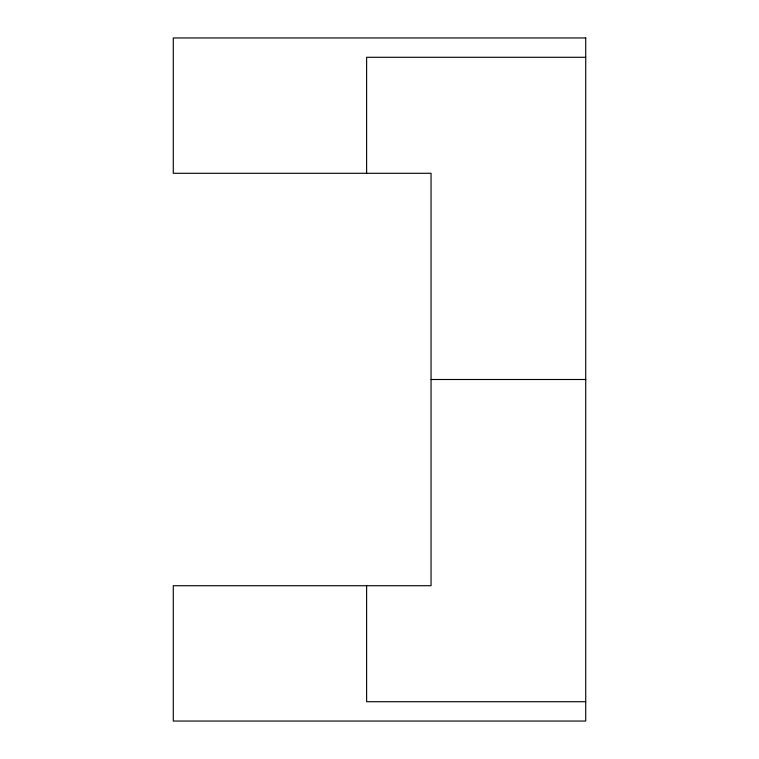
<?xml version="1.0" encoding="UTF-8"?>
<svg xmlns="http://www.w3.org/2000/svg" width="759" height="759" viewBox="0 0 759 759"><rect width="100%" height="100%" fill="white"/><g stroke="black" fill="none" stroke-linecap="round" stroke-linejoin="round"><path stroke-width="1.14" d="M585.72 57.286L366.616 57.286L366.616 173.28M431.055 379.5L585.72 379.5M585.72 701.714L366.616 701.714L366.616 585.72M585.72 37.95L173.28 37.95L173.28 173.28L431.055 173.28L431.055 585.72L173.28 585.72L173.28 721.05L585.72 721.05L585.72 37.95"/></g></svg>
